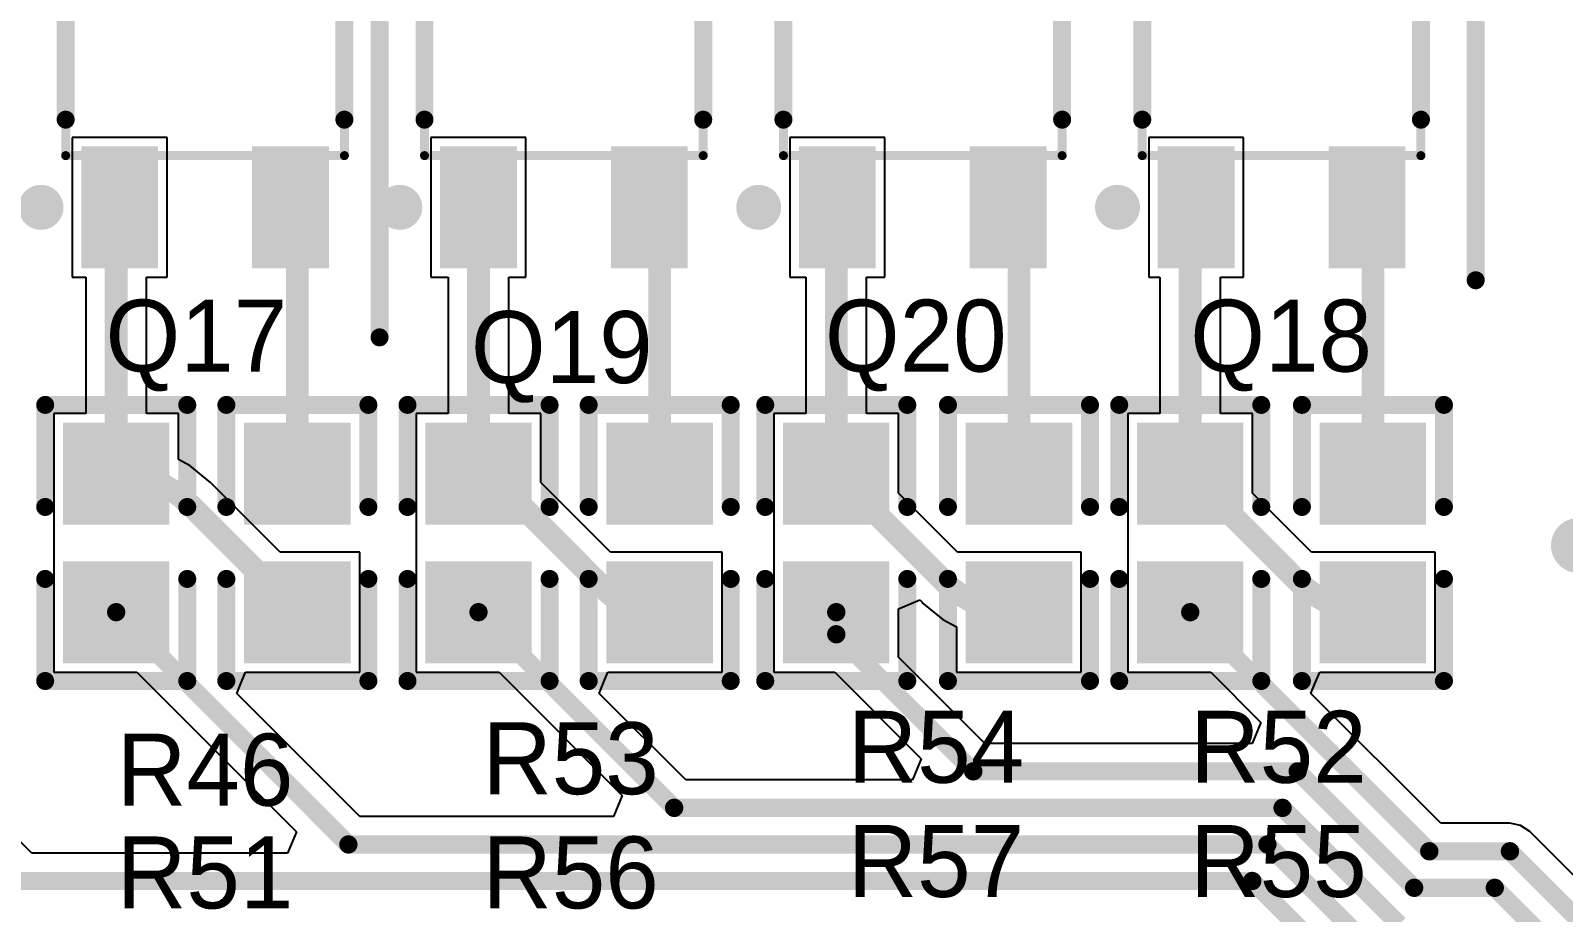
# Model space of a CAD drawing. Extents: x 32 to 132, y 19 to 123.
# Drawn here: x 55.17 to 72.22, y 102.32 to 112.12 of the extents above; entities that cross this region are included whole.
import ezdxf

# ---------------------------------------------------------------- set-up
doc = ezdxf.new("R2010")
doc.units = 0
doc.layers.get('0').update_dxf_attribs({"linetype": 'CONTINUOUS'})
for name, color, linetype in [('MECHANICAL13', 56, 'CONTINUOUS'), ('MECHANICAL15', 56, 'CONTINUOUS'), ('TOPLAYER', 1, 'CONTINUOUS'), ('TOPOVERLAY', 2, 'CONTINUOUS'), ('TOPPASTE', 8, 'CONTINUOUS'), ('TOPSOLDER', 216, 'CONTINUOUS')]:
    doc.layers.add(name, color=color, linetype=linetype)

# ---------------------------------------------------------------- blocks, each defined once
blk = doc.blocks.new('SOT_23_3L_80')
at = {"layer": 'MECHANICAL13', "const_width": 0.1}
for points in [[(-0.9, -1.55), (-0.9, 1.55)], [(0.9, 1.55), (-0.9, 1.55)], [(0.9, -1.55), (0.9, 1.55)], [(0.9, -1.55), (-0.9, -1.55)]]:
    blk.add_lwpolyline(points, dxfattribs=at)
at = {"layer": 'MECHANICAL13', "const_width": 0.05}
for points in [[(-0.925, 1.55, 1), (-0.875, 1.55, 1)], [(-0.925, 1.55, 1), (-0.875, 1.55, 1)], [(0.875, 1.55, 1), (0.925, 1.55, 1)], [(0.875, 1.55, 1), (0.925, 1.55, 1)], [(-0.925, -1.55, 1), (-0.875, -1.55, 1)], [(-0.925, -1.55, 1), (-0.875, -1.55, 1)], [(0.875, -1.55, 1), (0.925, -1.55, 1)], [(0.875, -1.55, 1), (0.925, -1.55, 1)]]:
    blk.add_lwpolyline(points, format="xyb", close=True, dxfattribs=at)
at = {"layer": 'TOPLAYER'}
for points in [[(0.9, 1.275), (0.9, 0.625), (2.05, 1.275), (2.05, 0.625)], [(-2.05, 0.325), (-2.05, -0.325), (-0.9, 0.325), (-0.9, -0.325)], [(0.9, -0.625), (0.9, -1.275), (2.05, -0.625), (2.05, -1.275)]]:
    blk.add_solid(points, dxfattribs=at)
at = {"layer": 'TOPOVERLAY', "const_width": 0.2}
for points in [[(0.5, 1.55), (-0.9, 1.55)], [(-0.9, 0.725), (-0.9, 1.55)], [(-0.9, -1.55), (-0.9, -0.725)], [(0.5, -1.55), (-0.9, -1.55)]]:
    blk.add_lwpolyline(points, dxfattribs=at)
at = {"layer": 'TOPOVERLAY'}
for points, const_width in [([(-0.95, 1.55, 1), (-0.85, 1.55, 1)], 0.1), ([(-0.95, 1.55, 1), (-0.85, 1.55, 1)], 0.1), ([(0.45, 1.55, 1), (0.55, 1.55, 1)], 0.1), ([(-0.95, 0.725, 1), (-0.85, 0.725, 1)], 0.1), ([(-0.95, -0.725, 1), (-0.85, -0.725, 1)], 0.1), ([(-0.95, -1.55, 1), (-0.85, -1.55, 1)], 0.1), ([(-0.95, -1.55, 1), (-0.85, -1.55, 1)], 0.1), ([(0.45, -1.55, 1), (0.55, -1.55, 1)], 0.1), ([(1.6, -1.825, 1), (1.35, -1.825, 1)], 0.25), ([(1.288, -1.825, 1), (1.412, -1.825, 1)], 0.125), ([(1.538, -1.825, 1), (1.663, -1.825, 1)], 0.125)]:
    blk.add_lwpolyline(points, format="xyb", close=True, dxfattribs=dict(at, const_width=const_width))
at = {"layer": 'TOPPASTE'}
for points in [[(0.9, 1.275), (0.9, 0.625), (2.05, 1.275), (2.05, 0.625)], [(-2.05, 0.325), (-2.05, -0.325), (-0.9, 0.325), (-0.9, -0.325)], [(0.9, -0.625), (0.9, -1.275), (2.05, -0.625), (2.05, -1.275)]]:
    blk.add_solid(points, dxfattribs=at)
at = {"layer": 'TOPSOLDER'}
for points in [[(0.798, 1.377), (0.798, 0.523), (2.152, 1.377), (2.152, 0.523)], [(-2.152, 0.427), (-2.152, -0.427), (-0.798, 0.427), (-0.798, -0.427)], [(0.798, -0.523), (0.798, -1.377), (2.152, -0.523), (2.152, -1.377)]]:
    blk.add_solid(points, dxfattribs=at)
blk = doc.blocks.new('SOT_23_3L_81')
at = {"layer": 'MECHANICAL13', "const_width": 0.1}
for points in [[(-0.9, -1.55), (-0.9, 1.55)], [(0.9, 1.55), (-0.9, 1.55)], [(0.9, -1.55), (0.9, 1.55)], [(0.9, -1.55), (-0.9, -1.55)]]:
    blk.add_lwpolyline(points, dxfattribs=at)
at = {"layer": 'MECHANICAL13', "const_width": 0.05}
for points in [[(-0.925, 1.55, 1), (-0.875, 1.55, 1)], [(-0.925, 1.55, 1), (-0.875, 1.55, 1)], [(0.875, 1.55, 1), (0.925, 1.55, 1)], [(0.875, 1.55, 1), (0.925, 1.55, 1)], [(-0.925, -1.55, 1), (-0.875, -1.55, 1)], [(-0.925, -1.55, 1), (-0.875, -1.55, 1)], [(0.875, -1.55, 1), (0.925, -1.55, 1)], [(0.875, -1.55, 1), (0.925, -1.55, 1)]]:
    blk.add_lwpolyline(points, format="xyb", close=True, dxfattribs=at)
at = {"layer": 'TOPLAYER'}
for points in [[(0.9, 1.275), (0.9, 0.625), (2.05, 1.275), (2.05, 0.625)], [(-2.05, 0.325), (-2.05, -0.325), (-0.9, 0.325), (-0.9, -0.325)], [(0.9, -0.625), (0.9, -1.275), (2.05, -0.625), (2.05, -1.275)]]:
    blk.add_solid(points, dxfattribs=at)
at = {"layer": 'TOPOVERLAY', "const_width": 0.2}
for points in [[(0.5, 1.55), (-0.9, 1.55)], [(-0.9, 0.725), (-0.9, 1.55)], [(-0.9, -1.55), (-0.9, -0.725)], [(0.5, -1.55), (-0.9, -1.55)]]:
    blk.add_lwpolyline(points, dxfattribs=at)
at = {"layer": 'TOPOVERLAY'}
for points, const_width in [([(-0.95, 1.55, 1), (-0.85, 1.55, 1)], 0.1), ([(-0.95, 1.55, 1), (-0.85, 1.55, 1)], 0.1), ([(0.45, 1.55, 1), (0.55, 1.55, 1)], 0.1), ([(-0.95, 0.725, 1), (-0.85, 0.725, 1)], 0.1), ([(-0.95, -0.725, 1), (-0.85, -0.725, 1)], 0.1), ([(-0.95, -1.55, 1), (-0.85, -1.55, 1)], 0.1), ([(-0.95, -1.55, 1), (-0.85, -1.55, 1)], 0.1), ([(0.45, -1.55, 1), (0.55, -1.55, 1)], 0.1), ([(1.6, -1.825, 1), (1.35, -1.825, 1)], 0.25), ([(1.288, -1.825, 1), (1.412, -1.825, 1)], 0.125), ([(1.538, -1.825, 1), (1.663, -1.825, 1)], 0.125)]:
    blk.add_lwpolyline(points, format="xyb", close=True, dxfattribs=dict(at, const_width=const_width))
at = {"layer": 'TOPPASTE'}
for points in [[(0.9, 1.275), (0.9, 0.625), (2.05, 1.275), (2.05, 0.625)], [(-2.05, 0.325), (-2.05, -0.325), (-0.9, 0.325), (-0.9, -0.325)], [(0.9, -0.625), (0.9, -1.275), (2.05, -0.625), (2.05, -1.275)]]:
    blk.add_solid(points, dxfattribs=at)
at = {"layer": 'TOPSOLDER'}
for points in [[(0.798, 1.377), (0.798, 0.523), (2.152, 1.377), (2.152, 0.523)], [(-2.152, 0.427), (-2.152, -0.427), (-0.798, 0.427), (-0.798, -0.427)], [(0.798, -0.523), (0.798, -1.377), (2.152, -0.523), (2.152, -1.377)]]:
    blk.add_solid(points, dxfattribs=at)
blk = doc.blocks.new('SOT_23_3L_82')
at = {"layer": 'MECHANICAL13', "const_width": 0.1}
for points in [[(-0.9, -1.55), (-0.9, 1.55)], [(0.9, 1.55), (-0.9, 1.55)], [(0.9, -1.55), (0.9, 1.55)], [(0.9, -1.55), (-0.9, -1.55)]]:
    blk.add_lwpolyline(points, dxfattribs=at)
at = {"layer": 'MECHANICAL13', "const_width": 0.05}
for points in [[(-0.925, 1.55, 1), (-0.875, 1.55, 1)], [(-0.925, 1.55, 1), (-0.875, 1.55, 1)], [(0.875, 1.55, 1), (0.925, 1.55, 1)], [(0.875, 1.55, 1), (0.925, 1.55, 1)], [(-0.925, -1.55, 1), (-0.875, -1.55, 1)], [(-0.925, -1.55, 1), (-0.875, -1.55, 1)], [(0.875, -1.55, 1), (0.925, -1.55, 1)], [(0.875, -1.55, 1), (0.925, -1.55, 1)]]:
    blk.add_lwpolyline(points, format="xyb", close=True, dxfattribs=at)
at = {"layer": 'TOPLAYER'}
for points in [[(0.9, 1.275), (0.9, 0.625), (2.05, 1.275), (2.05, 0.625)], [(-2.05, 0.325), (-2.05, -0.325), (-0.9, 0.325), (-0.9, -0.325)], [(0.9, -0.625), (0.9, -1.275), (2.05, -0.625), (2.05, -1.275)]]:
    blk.add_solid(points, dxfattribs=at)
at = {"layer": 'TOPOVERLAY', "const_width": 0.2}
for points in [[(0.5, 1.55), (-0.9, 1.55)], [(-0.9, 0.725), (-0.9, 1.55)], [(-0.9, -1.55), (-0.9, -0.725)], [(0.5, -1.55), (-0.9, -1.55)]]:
    blk.add_lwpolyline(points, dxfattribs=at)
at = {"layer": 'TOPOVERLAY'}
for points, const_width in [([(-0.95, 1.55, 1), (-0.85, 1.55, 1)], 0.1), ([(-0.95, 1.55, 1), (-0.85, 1.55, 1)], 0.1), ([(0.45, 1.55, 1), (0.55, 1.55, 1)], 0.1), ([(-0.95, 0.725, 1), (-0.85, 0.725, 1)], 0.1), ([(-0.95, -0.725, 1), (-0.85, -0.725, 1)], 0.1), ([(-0.95, -1.55, 1), (-0.85, -1.55, 1)], 0.1), ([(-0.95, -1.55, 1), (-0.85, -1.55, 1)], 0.1), ([(0.45, -1.55, 1), (0.55, -1.55, 1)], 0.1), ([(1.6, -1.825, 1), (1.35, -1.825, 1)], 0.25), ([(1.288, -1.825, 1), (1.412, -1.825, 1)], 0.125), ([(1.538, -1.825, 1), (1.663, -1.825, 1)], 0.125)]:
    blk.add_lwpolyline(points, format="xyb", close=True, dxfattribs=dict(at, const_width=const_width))
at = {"layer": 'TOPPASTE'}
for points in [[(0.9, 1.275), (0.9, 0.625), (2.05, 1.275), (2.05, 0.625)], [(-2.05, 0.325), (-2.05, -0.325), (-0.9, 0.325), (-0.9, -0.325)], [(0.9, -0.625), (0.9, -1.275), (2.05, -0.625), (2.05, -1.275)]]:
    blk.add_solid(points, dxfattribs=at)
at = {"layer": 'TOPSOLDER'}
for points in [[(0.798, 1.377), (0.798, 0.523), (2.152, 1.377), (2.152, 0.523)], [(-2.152, 0.427), (-2.152, -0.427), (-0.798, 0.427), (-0.798, -0.427)], [(0.798, -0.523), (0.798, -1.377), (2.152, -0.523), (2.152, -1.377)]]:
    blk.add_solid(points, dxfattribs=at)
blk = doc.blocks.new('SOT_23_3L_83')
at = {"layer": 'MECHANICAL13', "const_width": 0.1}
for points in [[(-0.9, -1.55), (-0.9, 1.55)], [(0.9, 1.55), (-0.9, 1.55)], [(0.9, -1.55), (0.9, 1.55)], [(0.9, -1.55), (-0.9, -1.55)]]:
    blk.add_lwpolyline(points, dxfattribs=at)
at = {"layer": 'MECHANICAL13', "const_width": 0.05}
for points in [[(-0.925, 1.55, 1), (-0.875, 1.55, 1)], [(-0.925, 1.55, 1), (-0.875, 1.55, 1)], [(0.875, 1.55, 1), (0.925, 1.55, 1)], [(0.875, 1.55, 1), (0.925, 1.55, 1)], [(-0.925, -1.55, 1), (-0.875, -1.55, 1)], [(-0.925, -1.55, 1), (-0.875, -1.55, 1)], [(0.875, -1.55, 1), (0.925, -1.55, 1)], [(0.875, -1.55, 1), (0.925, -1.55, 1)]]:
    blk.add_lwpolyline(points, format="xyb", close=True, dxfattribs=at)
at = {"layer": 'TOPLAYER'}
for points in [[(0.9, 1.275), (0.9, 0.625), (2.05, 1.275), (2.05, 0.625)], [(-2.05, 0.325), (-2.05, -0.325), (-0.9, 0.325), (-0.9, -0.325)], [(0.9, -0.625), (0.9, -1.275), (2.05, -0.625), (2.05, -1.275)]]:
    blk.add_solid(points, dxfattribs=at)
at = {"layer": 'TOPOVERLAY', "const_width": 0.2}
for points in [[(0.5, 1.55), (-0.9, 1.55)], [(-0.9, 0.725), (-0.9, 1.55)], [(-0.9, -1.55), (-0.9, -0.725)], [(0.5, -1.55), (-0.9, -1.55)]]:
    blk.add_lwpolyline(points, dxfattribs=at)
at = {"layer": 'TOPOVERLAY'}
for points, const_width in [([(-0.95, 1.55, 1), (-0.85, 1.55, 1)], 0.1), ([(-0.95, 1.55, 1), (-0.85, 1.55, 1)], 0.1), ([(0.45, 1.55, 1), (0.55, 1.55, 1)], 0.1), ([(-0.95, 0.725, 1), (-0.85, 0.725, 1)], 0.1), ([(-0.95, -0.725, 1), (-0.85, -0.725, 1)], 0.1), ([(-0.95, -1.55, 1), (-0.85, -1.55, 1)], 0.1), ([(-0.95, -1.55, 1), (-0.85, -1.55, 1)], 0.1), ([(0.45, -1.55, 1), (0.55, -1.55, 1)], 0.1), ([(1.6, -1.825, 1), (1.35, -1.825, 1)], 0.25), ([(1.288, -1.825, 1), (1.412, -1.825, 1)], 0.125), ([(1.538, -1.825, 1), (1.663, -1.825, 1)], 0.125)]:
    blk.add_lwpolyline(points, format="xyb", close=True, dxfattribs=dict(at, const_width=const_width))
at = {"layer": 'TOPPASTE'}
for points in [[(0.9, 1.275), (0.9, 0.625), (2.05, 1.275), (2.05, 0.625)], [(-2.05, 0.325), (-2.05, -0.325), (-0.9, 0.325), (-0.9, -0.325)], [(0.9, -0.625), (0.9, -1.275), (2.05, -0.625), (2.05, -1.275)]]:
    blk.add_solid(points, dxfattribs=at)
at = {"layer": 'TOPSOLDER'}
for points in [[(0.798, 1.377), (0.798, 0.523), (2.152, 1.377), (2.152, 0.523)], [(-2.152, 0.427), (-2.152, -0.427), (-0.798, 0.427), (-0.798, -0.427)], [(0.798, -0.523), (0.798, -1.377), (2.152, -0.523), (2.152, -1.377)]]:
    blk.add_solid(points, dxfattribs=at)
blk = doc.blocks.new('0603_R_115')
at = {"layer": 'TOPLAYER'}
for points in [[(-1.235, -0.49), (-0.305, -0.49), (-1.235, 0.49), (-0.305, 0.49)], [(0.305, -0.49), (1.235, -0.49), (0.305, 0.49), (1.235, 0.49)]]:
    blk.add_solid(points, dxfattribs=at)
at = {"layer": 'TOPOVERLAY', "const_width": 0.2}
for points in [[(-1.535, 0.79), (-1.535, -0.79)], [(-1.535, 0.79), (-0.4, 0.79)], [(0.4, 0.79), (1.535, 0.79)], [(1.535, 0.79), (1.535, -0.79)], [(-1.535, -0.79), (-0.4, -0.79)], [(0.4, -0.79), (1.535, -0.79)]]:
    blk.add_lwpolyline(points, dxfattribs=at)
at = {"layer": 'TOPOVERLAY', "const_width": 0.1}
for points in [[(-1.585, 0.79, 1), (-1.485, 0.79, 1)], [(-1.585, 0.79, 1), (-1.485, 0.79, 1)], [(-0.45, 0.79, 1), (-0.35, 0.79, 1)], [(0.35, 0.79, 1), (0.45, 0.79, 1)], [(1.485, 0.79, 1), (1.585, 0.79, 1)], [(1.485, 0.79, 1), (1.585, 0.79, 1)], [(-1.585, -0.79, 1), (-1.485, -0.79, 1)], [(-1.585, -0.79, 1), (-1.485, -0.79, 1)], [(-0.45, -0.79, 1), (-0.35, -0.79, 1)], [(0.35, -0.79, 1), (0.45, -0.79, 1)], [(1.485, -0.79, 1), (1.585, -0.79, 1)], [(1.485, -0.79, 1), (1.585, -0.79, 1)]]:
    blk.add_lwpolyline(points, format="xyb", close=True, dxfattribs=at)
at = {"layer": 'TOPPASTE'}
for points in [[(-1.235, -0.49), (-0.305, -0.49), (-1.235, 0.49), (-0.305, 0.49)], [(0.305, -0.49), (1.235, -0.49), (0.305, 0.49), (1.235, 0.49)]]:
    blk.add_solid(points, dxfattribs=at)
at = {"layer": 'TOPSOLDER'}
for points in [[(-1.337, -0.592), (-0.203, -0.592), (-1.337, 0.592), (-0.203, 0.592)], [(0.203, -0.592), (1.337, -0.592), (0.203, 0.592), (1.337, 0.592)]]:
    blk.add_solid(points, dxfattribs=at)
blk = doc.blocks.new('0603_R_120')
at = {"layer": 'TOPLAYER'}
for points in [[(-1.235, -0.49), (-0.305, -0.49), (-1.235, 0.49), (-0.305, 0.49)], [(0.305, -0.49), (1.235, -0.49), (0.305, 0.49), (1.235, 0.49)]]:
    blk.add_solid(points, dxfattribs=at)
at = {"layer": 'TOPOVERLAY', "const_width": 0.2}
for points in [[(-1.535, -0.79), (-1.535, 0.79)], [(-0.4, 0.79), (-1.535, 0.79)], [(1.535, 0.79), (0.4, 0.79)], [(1.535, -0.79), (1.535, 0.79)], [(-0.4, -0.79), (-1.535, -0.79)], [(1.535, -0.79), (0.4, -0.79)]]:
    blk.add_lwpolyline(points, dxfattribs=at)
at = {"layer": 'TOPOVERLAY', "const_width": 0.1}
for points in [[(-1.585, 0.79, 1), (-1.485, 0.79, 1)], [(-1.585, 0.79, 1), (-1.485, 0.79, 1)], [(-0.45, 0.79, 1), (-0.35, 0.79, 1)], [(0.35, 0.79, 1), (0.45, 0.79, 1)], [(1.485, 0.79, 1), (1.585, 0.79, 1)], [(1.485, 0.79, 1), (1.585, 0.79, 1)], [(-1.585, -0.79, 1), (-1.485, -0.79, 1)], [(-1.585, -0.79, 1), (-1.485, -0.79, 1)], [(-0.45, -0.79, 1), (-0.35, -0.79, 1)], [(0.35, -0.79, 1), (0.45, -0.79, 1)], [(1.485, -0.79, 1), (1.585, -0.79, 1)], [(1.485, -0.79, 1), (1.585, -0.79, 1)]]:
    blk.add_lwpolyline(points, format="xyb", close=True, dxfattribs=at)
at = {"layer": 'TOPPASTE'}
for points in [[(-1.235, -0.49), (-0.305, -0.49), (-1.235, 0.49), (-0.305, 0.49)], [(0.305, -0.49), (1.235, -0.49), (0.305, 0.49), (1.235, 0.49)]]:
    blk.add_solid(points, dxfattribs=at)
at = {"layer": 'TOPSOLDER'}
for points in [[(-1.337, -0.592), (-0.203, -0.592), (-1.337, 0.592), (-0.203, 0.592)], [(0.203, -0.592), (1.337, -0.592), (0.203, 0.592), (1.337, 0.592)]]:
    blk.add_solid(points, dxfattribs=at)
blk = doc.blocks.new('0603_R_121')
at = {"layer": 'TOPLAYER'}
for points in [[(-1.235, -0.49), (-0.305, -0.49), (-1.235, 0.49), (-0.305, 0.49)], [(0.305, -0.49), (1.235, -0.49), (0.305, 0.49), (1.235, 0.49)]]:
    blk.add_solid(points, dxfattribs=at)
at = {"layer": 'TOPOVERLAY', "const_width": 0.2}
for points in [[(-1.535, 0.79), (-1.535, -0.79)], [(-1.535, 0.79), (-0.4, 0.79)], [(0.4, 0.79), (1.535, 0.79)], [(1.535, 0.79), (1.535, -0.79)], [(-1.535, -0.79), (-0.4, -0.79)], [(0.4, -0.79), (1.535, -0.79)]]:
    blk.add_lwpolyline(points, dxfattribs=at)
at = {"layer": 'TOPOVERLAY', "const_width": 0.1}
for points in [[(-1.585, 0.79, 1), (-1.485, 0.79, 1)], [(-1.585, 0.79, 1), (-1.485, 0.79, 1)], [(-0.45, 0.79, 1), (-0.35, 0.79, 1)], [(0.35, 0.79, 1), (0.45, 0.79, 1)], [(1.485, 0.79, 1), (1.585, 0.79, 1)], [(1.485, 0.79, 1), (1.585, 0.79, 1)], [(-1.585, -0.79, 1), (-1.485, -0.79, 1)], [(-1.585, -0.79, 1), (-1.485, -0.79, 1)], [(-0.45, -0.79, 1), (-0.35, -0.79, 1)], [(0.35, -0.79, 1), (0.45, -0.79, 1)], [(1.485, -0.79, 1), (1.585, -0.79, 1)], [(1.485, -0.79, 1), (1.585, -0.79, 1)]]:
    blk.add_lwpolyline(points, format="xyb", close=True, dxfattribs=at)
at = {"layer": 'TOPPASTE'}
for points in [[(-1.235, -0.49), (-0.305, -0.49), (-1.235, 0.49), (-0.305, 0.49)], [(0.305, -0.49), (1.235, -0.49), (0.305, 0.49), (1.235, 0.49)]]:
    blk.add_solid(points, dxfattribs=at)
at = {"layer": 'TOPSOLDER'}
for points in [[(-1.337, -0.592), (-0.203, -0.592), (-1.337, 0.592), (-0.203, 0.592)], [(0.203, -0.592), (1.337, -0.592), (0.203, 0.592), (1.337, 0.592)]]:
    blk.add_solid(points, dxfattribs=at)
blk = doc.blocks.new('0603_R_122')
at = {"layer": 'TOPLAYER'}
for points in [[(-1.235, -0.49), (-0.305, -0.49), (-1.235, 0.49), (-0.305, 0.49)], [(0.305, -0.49), (1.235, -0.49), (0.305, 0.49), (1.235, 0.49)]]:
    blk.add_solid(points, dxfattribs=at)
at = {"layer": 'TOPOVERLAY', "const_width": 0.2}
for points in [[(-1.535, 0.79), (-1.535, -0.79)], [(-1.535, 0.79), (-0.4, 0.79)], [(0.4, 0.79), (1.535, 0.79)], [(1.535, 0.79), (1.535, -0.79)], [(-1.535, -0.79), (-0.4, -0.79)], [(0.4, -0.79), (1.535, -0.79)]]:
    blk.add_lwpolyline(points, dxfattribs=at)
at = {"layer": 'TOPOVERLAY', "const_width": 0.1}
for points in [[(-1.585, 0.79, 1), (-1.485, 0.79, 1)], [(-1.585, 0.79, 1), (-1.485, 0.79, 1)], [(-0.45, 0.79, 1), (-0.35, 0.79, 1)], [(0.35, 0.79, 1), (0.45, 0.79, 1)], [(1.485, 0.79, 1), (1.585, 0.79, 1)], [(1.485, 0.79, 1), (1.585, 0.79, 1)], [(-1.585, -0.79, 1), (-1.485, -0.79, 1)], [(-1.585, -0.79, 1), (-1.485, -0.79, 1)], [(-0.45, -0.79, 1), (-0.35, -0.79, 1)], [(0.35, -0.79, 1), (0.45, -0.79, 1)], [(1.485, -0.79, 1), (1.585, -0.79, 1)], [(1.485, -0.79, 1), (1.585, -0.79, 1)]]:
    blk.add_lwpolyline(points, format="xyb", close=True, dxfattribs=at)
at = {"layer": 'TOPPASTE'}
for points in [[(-1.235, -0.49), (-0.305, -0.49), (-1.235, 0.49), (-0.305, 0.49)], [(0.305, -0.49), (1.235, -0.49), (0.305, 0.49), (1.235, 0.49)]]:
    blk.add_solid(points, dxfattribs=at)
at = {"layer": 'TOPSOLDER'}
for points in [[(-1.337, -0.592), (-0.203, -0.592), (-1.337, 0.592), (-0.203, 0.592)], [(0.203, -0.592), (1.337, -0.592), (0.203, 0.592), (1.337, 0.592)]]:
    blk.add_solid(points, dxfattribs=at)
blk = doc.blocks.new('0603_R_123')
at = {"layer": 'TOPLAYER'}
for points in [[(-1.235, -0.49), (-0.305, -0.49), (-1.235, 0.49), (-0.305, 0.49)], [(0.305, -0.49), (1.235, -0.49), (0.305, 0.49), (1.235, 0.49)]]:
    blk.add_solid(points, dxfattribs=at)
at = {"layer": 'TOPOVERLAY', "const_width": 0.2}
for points in [[(-1.535, 0.79), (-1.535, -0.79)], [(-1.535, 0.79), (-0.4, 0.79)], [(0.4, 0.79), (1.535, 0.79)], [(1.535, 0.79), (1.535, -0.79)], [(-1.535, -0.79), (-0.4, -0.79)], [(0.4, -0.79), (1.535, -0.79)]]:
    blk.add_lwpolyline(points, dxfattribs=at)
at = {"layer": 'TOPOVERLAY', "const_width": 0.1}
for points in [[(-1.585, 0.79, 1), (-1.485, 0.79, 1)], [(-1.585, 0.79, 1), (-1.485, 0.79, 1)], [(-0.45, 0.79, 1), (-0.35, 0.79, 1)], [(0.35, 0.79, 1), (0.45, 0.79, 1)], [(1.485, 0.79, 1), (1.585, 0.79, 1)], [(1.485, 0.79, 1), (1.585, 0.79, 1)], [(-1.585, -0.79, 1), (-1.485, -0.79, 1)], [(-1.585, -0.79, 1), (-1.485, -0.79, 1)], [(-0.45, -0.79, 1), (-0.35, -0.79, 1)], [(0.35, -0.79, 1), (0.45, -0.79, 1)], [(1.485, -0.79, 1), (1.585, -0.79, 1)], [(1.485, -0.79, 1), (1.585, -0.79, 1)]]:
    blk.add_lwpolyline(points, format="xyb", close=True, dxfattribs=at)
at = {"layer": 'TOPPASTE'}
for points in [[(-1.235, -0.49), (-0.305, -0.49), (-1.235, 0.49), (-0.305, 0.49)], [(0.305, -0.49), (1.235, -0.49), (0.305, 0.49), (1.235, 0.49)]]:
    blk.add_solid(points, dxfattribs=at)
at = {"layer": 'TOPSOLDER'}
for points in [[(-1.337, -0.592), (-0.203, -0.592), (-1.337, 0.592), (-0.203, 0.592)], [(0.203, -0.592), (1.337, -0.592), (0.203, 0.592), (1.337, 0.592)]]:
    blk.add_solid(points, dxfattribs=at)
blk = doc.blocks.new('0603_R_124')
at = {"layer": 'TOPLAYER'}
for points in [[(-1.235, -0.49), (-0.305, -0.49), (-1.235, 0.49), (-0.305, 0.49)], [(0.305, -0.49), (1.235, -0.49), (0.305, 0.49), (1.235, 0.49)]]:
    blk.add_solid(points, dxfattribs=at)
at = {"layer": 'TOPOVERLAY', "const_width": 0.2}
for points in [[(-1.535, -0.79), (-1.535, 0.79)], [(-0.4, 0.79), (-1.535, 0.79)], [(1.535, 0.79), (0.4, 0.79)], [(1.535, -0.79), (1.535, 0.79)], [(-0.4, -0.79), (-1.535, -0.79)], [(1.535, -0.79), (0.4, -0.79)]]:
    blk.add_lwpolyline(points, dxfattribs=at)
at = {"layer": 'TOPOVERLAY', "const_width": 0.1}
for points in [[(-1.585, 0.79, 1), (-1.485, 0.79, 1)], [(-1.585, 0.79, 1), (-1.485, 0.79, 1)], [(-0.45, 0.79, 1), (-0.35, 0.79, 1)], [(0.35, 0.79, 1), (0.45, 0.79, 1)], [(1.485, 0.79, 1), (1.585, 0.79, 1)], [(1.485, 0.79, 1), (1.585, 0.79, 1)], [(-1.585, -0.79, 1), (-1.485, -0.79, 1)], [(-1.585, -0.79, 1), (-1.485, -0.79, 1)], [(-0.45, -0.79, 1), (-0.35, -0.79, 1)], [(0.35, -0.79, 1), (0.45, -0.79, 1)], [(1.485, -0.79, 1), (1.585, -0.79, 1)], [(1.485, -0.79, 1), (1.585, -0.79, 1)]]:
    blk.add_lwpolyline(points, format="xyb", close=True, dxfattribs=at)
at = {"layer": 'TOPPASTE'}
for points in [[(-1.235, -0.49), (-0.305, -0.49), (-1.235, 0.49), (-0.305, 0.49)], [(0.305, -0.49), (1.235, -0.49), (0.305, 0.49), (1.235, 0.49)]]:
    blk.add_solid(points, dxfattribs=at)
at = {"layer": 'TOPSOLDER'}
for points in [[(-1.337, -0.592), (-0.203, -0.592), (-1.337, 0.592), (-0.203, 0.592)], [(0.203, -0.592), (1.337, -0.592), (0.203, 0.592), (1.337, 0.592)]]:
    blk.add_solid(points, dxfattribs=at)
blk = doc.blocks.new('0603_R_125')
at = {"layer": 'TOPLAYER'}
for points in [[(-1.235, -0.49), (-0.305, -0.49), (-1.235, 0.49), (-0.305, 0.49)], [(0.305, -0.49), (1.235, -0.49), (0.305, 0.49), (1.235, 0.49)]]:
    blk.add_solid(points, dxfattribs=at)
at = {"layer": 'TOPOVERLAY', "const_width": 0.2}
for points in [[(-1.535, -0.79), (-1.535, 0.79)], [(-0.4, 0.79), (-1.535, 0.79)], [(1.535, 0.79), (0.4, 0.79)], [(1.535, -0.79), (1.535, 0.79)], [(-0.4, -0.79), (-1.535, -0.79)], [(1.535, -0.79), (0.4, -0.79)]]:
    blk.add_lwpolyline(points, dxfattribs=at)
at = {"layer": 'TOPOVERLAY', "const_width": 0.1}
for points in [[(-1.585, 0.79, 1), (-1.485, 0.79, 1)], [(-1.585, 0.79, 1), (-1.485, 0.79, 1)], [(-0.45, 0.79, 1), (-0.35, 0.79, 1)], [(0.35, 0.79, 1), (0.45, 0.79, 1)], [(1.485, 0.79, 1), (1.585, 0.79, 1)], [(1.485, 0.79, 1), (1.585, 0.79, 1)], [(-1.585, -0.79, 1), (-1.485, -0.79, 1)], [(-1.585, -0.79, 1), (-1.485, -0.79, 1)], [(-0.45, -0.79, 1), (-0.35, -0.79, 1)], [(0.35, -0.79, 1), (0.45, -0.79, 1)], [(1.485, -0.79, 1), (1.585, -0.79, 1)], [(1.485, -0.79, 1), (1.585, -0.79, 1)]]:
    blk.add_lwpolyline(points, format="xyb", close=True, dxfattribs=at)
at = {"layer": 'TOPPASTE'}
for points in [[(-1.235, -0.49), (-0.305, -0.49), (-1.235, 0.49), (-0.305, 0.49)], [(0.305, -0.49), (1.235, -0.49), (0.305, 0.49), (1.235, 0.49)]]:
    blk.add_solid(points, dxfattribs=at)
at = {"layer": 'TOPSOLDER'}
for points in [[(-1.337, -0.592), (-0.203, -0.592), (-1.337, 0.592), (-0.203, 0.592)], [(0.203, -0.592), (1.337, -0.592), (0.203, 0.592), (1.337, 0.592)]]:
    blk.add_solid(points, dxfattribs=at)
blk = doc.blocks.new('0603_R_126')
at = {"layer": 'TOPLAYER'}
for points in [[(-1.235, -0.49), (-0.305, -0.49), (-1.235, 0.49), (-0.305, 0.49)], [(0.305, -0.49), (1.235, -0.49), (0.305, 0.49), (1.235, 0.49)]]:
    blk.add_solid(points, dxfattribs=at)
at = {"layer": 'TOPOVERLAY', "const_width": 0.2}
for points in [[(-1.535, -0.79), (-1.535, 0.79)], [(-0.4, 0.79), (-1.535, 0.79)], [(1.535, 0.79), (0.4, 0.79)], [(1.535, -0.79), (1.535, 0.79)], [(-0.4, -0.79), (-1.535, -0.79)], [(1.535, -0.79), (0.4, -0.79)]]:
    blk.add_lwpolyline(points, dxfattribs=at)
at = {"layer": 'TOPOVERLAY', "const_width": 0.1}
for points in [[(-1.585, 0.79, 1), (-1.485, 0.79, 1)], [(-1.585, 0.79, 1), (-1.485, 0.79, 1)], [(-0.45, 0.79, 1), (-0.35, 0.79, 1)], [(0.35, 0.79, 1), (0.45, 0.79, 1)], [(1.485, 0.79, 1), (1.585, 0.79, 1)], [(1.485, 0.79, 1), (1.585, 0.79, 1)], [(-1.585, -0.79, 1), (-1.485, -0.79, 1)], [(-1.585, -0.79, 1), (-1.485, -0.79, 1)], [(-0.45, -0.79, 1), (-0.35, -0.79, 1)], [(0.35, -0.79, 1), (0.45, -0.79, 1)], [(1.485, -0.79, 1), (1.585, -0.79, 1)], [(1.485, -0.79, 1), (1.585, -0.79, 1)]]:
    blk.add_lwpolyline(points, format="xyb", close=True, dxfattribs=at)
at = {"layer": 'TOPPASTE'}
for points in [[(-1.235, -0.49), (-0.305, -0.49), (-1.235, 0.49), (-0.305, 0.49)], [(0.305, -0.49), (1.235, -0.49), (0.305, 0.49), (1.235, 0.49)]]:
    blk.add_solid(points, dxfattribs=at)
at = {"layer": 'TOPSOLDER'}
for points in [[(-1.337, -0.592), (-0.203, -0.592), (-1.337, 0.592), (-0.203, 0.592)], [(0.203, -0.592), (1.337, -0.592), (0.203, 0.592), (1.337, 0.592)]]:
    blk.add_solid(points, dxfattribs=at)
blk = doc.blocks.new('SMD____147')
at = {"layer": 'MECHANICAL15', "const_width": 0.00254}
blk.add_lwpolyline([(3.843, -1.076), (3.894, -1.127)], dxfattribs=at)
at = {"layer": 'MECHANICAL15', "const_width": 0.00127}
for points in [[(3.843, -1.076, 1), (3.844, -1.076, 1)], [(3.893, -1.127, 1), (3.895, -1.127, 1)]]:
    blk.add_lwpolyline(points, format="xyb", close=True, dxfattribs=at)
at = {"layer": 'TOPLAYER'}
for points in [[(0.75, -0.4), (0.75, 0.4), (-0.75, -0.4), (-0.75, 0.4)], [(7.549, -0.401), (7.549, 0.399), (6.051, -0.401), (6.051, 0.399)], [(0.749, -2.941), (0.749, -2.141), (-0.749, -2.941), (-0.749, -2.141)], [(7.549, -2.941), (7.549, -2.141), (6.051, -2.941), (6.051, -2.141)]]:
    blk.add_solid(points, dxfattribs=at)
at = {"layer": 'TOPOVERLAY'}
for points, const_width in [([(0.786, 1.015, 1), (0.427, 1.015, 1)], 0.254), ([(0.363, 1.015, 1), (0.49, 1.015, 1)], 0.127), ([(0.722, 1.015, 1), (0.849, 1.015, 1)], 0.127), ([(1.136, 0.729, 1), (1.263, 0.729, 1)], 0.127), ([(1.136, 0.729, 1), (1.263, 0.729, 1)], 0.127), ([(5.537, 0.729, 1), (5.664, 0.729, 1)], 0.127), ([(5.537, 0.729, 1), (5.664, 0.729, 1)], 0.127), ([(2.511, -0.254, 1), (1.749, -0.254, 1)], 0.254), ([(1.685, -0.254, 1), (1.812, -0.254, 1)], 0.127), ([(2.447, -0.254, 1), (2.574, -0.254, 1)], 0.127), ([(1.136, -3.271, 1), (1.263, -3.271, 1)], 0.127), ([(1.136, -3.271, 1), (1.263, -3.271, 1)], 0.127), ([(5.537, -3.271, 1), (5.664, -3.271, 1)], 0.127), ([(5.537, -3.271, 1), (5.664, -3.271, 1)], 0.127)]:
    blk.add_lwpolyline(points, format="xyb", close=True, dxfattribs=dict(at, const_width=const_width))
at = {"layer": 'TOPOVERLAY', "const_width": 0.254}
for points in [[(1.2, 0.729), (1.2, -3.271)], [(1.2, 0.729), (5.6, 0.729)], [(5.6, 0.729), (5.6, -3.271)], [(1.2, -3.271), (5.6, -3.271)]]:
    blk.add_lwpolyline(points, dxfattribs=at)
at = {"layer": 'TOPPASTE'}
for points in [[(0.75, -0.4), (0.75, 0.4), (-0.75, -0.4), (-0.75, 0.4)], [(7.549, -0.401), (7.549, 0.399), (6.051, -0.401), (6.051, 0.399)], [(0.749, -2.941), (0.749, -2.141), (-0.749, -2.941), (-0.749, -2.141)], [(7.549, -2.941), (7.549, -2.141), (6.051, -2.941), (6.051, -2.141)]]:
    blk.add_solid(points, dxfattribs=at)
at = {"layer": 'TOPSOLDER'}
for points in [[(0.852, -0.502), (0.852, 0.502), (-0.852, -0.502), (-0.852, 0.502)], [(7.651, -0.503), (7.651, 0.5), (5.949, -0.503), (5.949, 0.5)], [(0.851, -3.043), (0.851, -2.04), (-0.851, -3.043), (-0.851, -2.04)], [(7.651, -3.043), (7.651, -2.04), (5.949, -3.043), (5.949, -2.04)]]:
    blk.add_solid(points, dxfattribs=at)

msp = doc.modelspace()

# ---------------------------------------------------------------- linework, layer by layer
at = {"layer": 'TOPLAYER'}
for p, q in [((56.692, 110.936), (55.636, 110.936)), ((55.636, 110.936), (55.636, 109.38)), ((56.692, 109.38), (56.692, 110.936)), ((60.683, 110.936), (59.627, 110.936)), ((59.627, 110.936), (59.627, 109.38)), ((60.683, 109.38), (60.683, 110.936)), ((64.675, 110.936), (63.618, 110.936)), ((63.618, 110.936), (63.618, 109.38)), ((64.675, 109.38), (64.675, 110.936)), ((68.666, 110.936), (67.61, 110.936)), ((67.61, 110.936), (67.61, 109.38)), ((68.666, 109.38), (68.666, 110.936)), ((55.636, 109.38), (55.789, 109.38)), ((55.789, 109.38), (55.789, 107.864)), ((56.462, 107.864), (56.462, 109.38)), ((56.462, 109.38), (56.692, 109.38)), ((59.627, 109.38), (59.819, 109.38)), ((59.819, 109.38), (59.819, 107.864)), ((60.492, 107.864), (60.492, 109.38)), ((60.492, 109.38), (60.683, 109.38)), ((63.618, 109.38), (63.798, 109.38)), ((63.798, 109.38), (63.798, 107.864)), ((64.472, 107.864), (64.472, 109.38)), ((64.472, 109.38), (64.675, 109.38)), ((67.61, 109.38), (67.735, 109.38)), ((67.735, 109.38), (67.735, 107.864)), ((68.409, 107.864), (68.409, 109.38)), ((68.409, 109.38), (68.666, 109.38)), ((55.789, 107.864), (55.432, 107.864)), ((55.432, 107.864), (55.432, 106.528)), ((56.819, 107.864), (56.462, 107.864)), ((56.819, 107.353), (56.819, 107.864)), ((59.819, 107.864), (59.462, 107.864)), ((59.462, 107.864), (59.462, 106.528)), ((60.849, 107.864), (60.492, 107.864)), ((60.849, 107.098), (60.849, 107.864)), ((63.798, 107.864), (63.442, 107.864)), ((63.442, 107.864), (63.442, 106.528)), ((64.828, 107.864), (64.472, 107.864)), ((64.828, 106.979), (64.828, 107.864)), ((67.735, 107.864), (67.379, 107.864)), ((67.379, 107.864), (67.379, 106.528)), ((68.765, 107.864), (68.409, 107.864)), ((68.765, 106.979), (68.765, 107.864)), ((56.95, 107.283), (56.819, 107.353)), ((57.175, 107.099), (56.95, 107.283)), ((57.175, 107.098), (57.175, 107.099)), ((57.949, 106.324), (57.175, 107.098)), ((57.175, 107.098), (57.175, 107.098)), ((61.623, 106.324), (60.849, 107.098)), ((65.483, 106.324), (64.828, 106.979)), ((69.42, 106.324), (68.765, 106.979)), ((55.432, 106.528), (55.432, 106.528)), ((55.432, 106.528), (55.432, 106.324)), ((59.462, 106.528), (59.462, 106.528)), ((59.462, 106.528), (59.462, 106.324)), ((63.442, 106.528), (63.442, 106.528)), ((63.442, 106.528), (63.442, 106.324)), ((67.379, 106.528), (67.379, 106.528)), ((67.379, 106.528), (67.379, 106.324)), ((55.432, 106.324), (55.432, 106.324)), ((55.432, 106.324), (55.432, 104.988)), ((58.834, 106.324), (57.949, 106.324)), ((58.834, 104.988), (58.834, 106.324)), ((59.462, 106.324), (59.462, 106.324)), ((59.462, 106.324), (59.462, 104.988)), ((62.864, 106.324), (61.623, 106.324)), ((62.864, 104.988), (62.864, 106.324)), ((63.442, 106.324), (63.442, 106.324)), ((63.442, 106.324), (63.442, 104.988)), ((66.86, 106.324), (65.483, 106.324)), ((66.86, 104.988), (66.86, 106.324)), ((67.379, 106.324), (67.379, 106.324)), ((67.379, 106.324), (67.379, 104.988)), ((70.797, 106.324), (69.42, 106.324)), ((70.797, 104.988), (70.797, 106.324)), ((64.828, 105.695), (65.063, 105.792)), ((65.063, 105.792), (65.089, 105.766)), ((65.089, 105.766), (65.088, 105.765)), ((65.088, 105.765), (65.32, 105.576)), ((64.828, 105.156), (64.828, 105.695)), ((65.32, 105.576), (65.474, 105.493)), ((65.474, 105.493), (65.474, 104.988)), ((65.788, 104.197), (64.828, 105.156)), ((55.432, 104.988), (56.354, 104.988)), ((56.354, 104.988), (58.13, 103.212)), ((57.468, 104.753), (57.521, 104.882)), ((57.521, 104.882), (57.565, 104.988)), ((57.521, 104.882), (57.521, 104.882)), ((57.565, 104.988), (58.834, 104.988)), ((59.462, 104.988), (60.384, 104.988)), ((60.384, 104.988), (61.754, 103.619)), ((61.498, 104.753), (61.551, 104.882)), ((61.551, 104.882), (61.595, 104.988)), ((61.551, 104.882), (61.551, 104.882)), ((61.595, 104.988), (62.864, 104.988)), ((63.442, 104.988), (64.118, 104.988)), ((64.118, 104.988), (65.08, 104.025)), ((65.474, 104.988), (66.86, 104.988)), ((67.379, 104.988), (68.301, 104.988)), ((68.301, 104.988), (68.857, 104.431)), ((69.414, 104.753), (69.456, 104.853)), ((69.456, 104.853), (69.512, 104.988)), ((69.456, 104.853), (69.456, 104.853)), ((69.512, 104.988), (70.797, 104.988)), ((55.188, 102.978), (53.412, 104.753)), ((58.837, 103.384), (57.468, 104.753)), ((62.461, 103.79), (61.498, 104.753)), ((70.86, 103.308), (69.414, 104.753)), ((68.857, 104.431), (68.76, 104.197)), ((68.76, 104.197), (65.788, 104.197)), ((65.08, 104.025), (64.983, 103.79)), ((64.983, 103.79), (62.461, 103.79)), ((61.754, 103.619), (61.656, 103.384)), ((61.656, 103.384), (58.837, 103.384)), ((58.13, 103.212), (58.033, 102.978)), ((71.628, 103.308), (70.86, 103.308)), ((71.747, 103.284), (71.628, 103.308)), ((71.848, 103.217), (71.747, 103.284)), ((74.195, 100.869), (71.848, 103.217)), ((58.033, 102.978), (55.188, 102.978))]:
    msp.add_line(p, q, dxfattribs=at)
at = {"layer": 'TOPLAYER', "const_width": 0.254}
for points in [[(56.126, 110.066, -0.198912), (56.164, 110.158)], [(58.064, 110.158, -0.198912), (58.141, 109.972)], [(62.055, 110.158, -0.198912), (62.171, 109.879)], [(64.135, 110.13, -0.198912), (64.147, 110.158)], [(66.047, 110.158, -0.198912), (66.167, 109.867)], [(68.072, 109.999, -0.198912), (68.138, 110.158)], [(70.038, 110.158, -0.198912), (70.104, 109.999)], [(56.126, 107.196, -0.198912), (56.937, 106.86)], [(66.167, 105.656, -0.198912), (65.327, 106.004)], [(70.104, 105.656, -0.198912), (69.264, 106.004)], [(62.171, 105.656, -0.198912), (61.563, 105.908)]]:
    msp.add_lwpolyline(points, format="xyb", dxfattribs=at)
at = {"layer": 'TOPLAYER'}
for points, const_width in [([(56.126, 107.196), (56.126, 110.066)], 0.254), ([(60.155, 110.158), (60.156, 110.157)], 0.254), ([(60.156, 107.315), (60.156, 110.157)], 0.254), ([(64.135, 107.196), (64.135, 110.13)], 0.254), ([(58.141, 107.196), (58.141, 109.972)], 0.254), ([(62.171, 107.196), (62.171, 109.879)], 0.254), ([(66.167, 107.196), (66.167, 109.867)], 0.254), ([(68.072, 107.196), (68.072, 109.999)], 0.254), ([(70.104, 107.196), (70.104, 109.999)], 0.254), ([(60.156, 107.315), (61.563, 105.908)], 0.254), ([(64.135, 107.196), (65.327, 106.004)], 0.254), ([(68.072, 107.196), (69.264, 106.004)], 0.254), ([(56.937, 106.86), (58.141, 105.656)], 0.254), ([(56.126, 105.656), (58.708, 103.073)], 0.203), ([(60.156, 105.656), (62.332, 103.48)], 0.203), ([(64.135, 105.41), (64.135, 105.656)], 0.203), ([(68.072, 105.656), (70.731, 102.997)], 0.203), ([(64.135, 105.41), (65.659, 103.886)], 0.203), ([(65.659, 103.886), (69.267, 103.886)], 0.203), ([(69.267, 103.886), (70.563, 102.591)], 0.203), ([(62.332, 103.48), (69.099, 103.48)], 0.203), ([(69.099, 103.48), (70.394, 102.184)], 0.203), ([(58.708, 103.073), (68.931, 103.073)], 0.203), ([(68.931, 103.073), (70.226, 101.778)], 0.203), ([(70.731, 102.997), (71.628, 102.997)], 0.203), ([(71.628, 102.997), (74.066, 100.559)], 0.203), ([(55.059, 102.667), (68.762, 102.667)], 0.203), ([(68.762, 102.667), (70.058, 101.371)], 0.203), ([(70.563, 102.591), (71.46, 102.591)], 0.203), ([(71.46, 102.591), (74.041, 100.009)], 0.203)]:
    msp.add_lwpolyline(points, dxfattribs=dict(at, const_width=const_width))
for points, const_width in [([(56.062, 110.066, 1), (56.189, 110.066, 1)], 0.127), ([(56.062, 110.066, 1), (56.189, 110.066, 1)], 0.127), ([(56.1, 110.158, 1), (56.227, 110.158, 1)], 0.127), ([(58, 110.158, 1), (58.127, 110.158, 1)], 0.127), ([(60.092, 110.158, 1), (60.219, 110.158, 1)], 0.127), ([(60.092, 110.157, 1), (60.219, 110.157, 1)], 0.127), ([(60.092, 110.157, 1), (60.219, 110.157, 1)], 0.127), ([(61.992, 110.158, 1), (62.119, 110.158, 1)], 0.127), ([(64.072, 110.13, 1), (64.198, 110.13, 1)], 0.127), ([(64.072, 110.13, 1), (64.198, 110.13, 1)], 0.127), ([(64.083, 110.158, 1), (64.21, 110.158, 1)], 0.127), ([(65.983, 110.158, 1), (66.11, 110.158, 1)], 0.127), ([(68.074, 110.158, 1), (68.201, 110.158, 1)], 0.127), ([(69.974, 110.158, 1), (70.101, 110.158, 1)], 0.127), ([(58.077, 109.972, 1), (58.204, 109.972, 1)], 0.127), ([(58.077, 109.972, 1), (58.204, 109.972, 1)], 0.127), ([(62.107, 109.879, 1), (62.234, 109.879, 1)], 0.127), ([(62.107, 109.879, 1), (62.234, 109.879, 1)], 0.127), ([(66.103, 109.867, 1), (66.23, 109.867, 1)], 0.127), ([(66.103, 109.867, 1), (66.23, 109.867, 1)], 0.127), ([(68.008, 109.999, 1), (68.135, 109.999, 1)], 0.127), ([(68.008, 109.999, 1), (68.135, 109.999, 1)], 0.127), ([(70.04, 109.999, 1), (70.167, 109.999, 1)], 0.127), ([(70.04, 109.999, 1), (70.167, 109.999, 1)], 0.127), ([(60.092, 107.315, 1), (60.219, 107.315, 1)], 0.127), ([(60.092, 107.315, 1), (60.219, 107.315, 1)], 0.127), ([(56.062, 107.196, 1), (56.189, 107.196, 1)], 0.127), ([(56.062, 107.196, 1), (56.189, 107.196, 1)], 0.127), ([(58.077, 107.196, 1), (58.204, 107.196, 1)], 0.127), ([(62.107, 107.196, 1), (62.234, 107.196, 1)], 0.127), ([(64.072, 107.196, 1), (64.198, 107.196, 1)], 0.127), ([(64.072, 107.196, 1), (64.198, 107.196, 1)], 0.127), ([(66.103, 107.196, 1), (66.23, 107.196, 1)], 0.127), ([(68.008, 107.196, 1), (68.135, 107.196, 1)], 0.127), ([(68.008, 107.196, 1), (68.135, 107.196, 1)], 0.127), ([(70.04, 107.196, 1), (70.167, 107.196, 1)], 0.127), ([(56.873, 106.86, 1), (57, 106.86, 1)], 0.127), ([(56.873, 106.86, 1), (57, 106.86, 1)], 0.127), ([(65.264, 106.004, 1), (65.391, 106.004, 1)], 0.127), ([(65.264, 106.004, 1), (65.391, 106.004, 1)], 0.127), ([(69.201, 106.004, 1), (69.328, 106.004, 1)], 0.127), ([(69.201, 106.004, 1), (69.328, 106.004, 1)], 0.127), ([(61.499, 105.908, 1), (61.626, 105.908, 1)], 0.127), ([(61.499, 105.908, 1), (61.626, 105.908, 1)], 0.127), ([(56.075, 105.656, 1), (56.176, 105.656, 1)], 0.102), ([(58.077, 105.656, 1), (58.204, 105.656, 1)], 0.127), ([(60.105, 105.656, 1), (60.206, 105.656, 1)], 0.102), ([(62.107, 105.656, 1), (62.234, 105.656, 1)], 0.127), ([(64.084, 105.656, 1), (64.186, 105.656, 1)], 0.102), ([(66.103, 105.656, 1), (66.23, 105.656, 1)], 0.127), ([(68.021, 105.656, 1), (68.123, 105.656, 1)], 0.102), ([(70.04, 105.656, 1), (70.167, 105.656, 1)], 0.127), ([(64.084, 105.41, 1), (64.186, 105.41, 1)], 0.102), ([(64.084, 105.41, 1), (64.186, 105.41, 1)], 0.102), ([(65.608, 103.886, 1), (65.71, 103.886, 1)], 0.102), ([(65.608, 103.886, 1), (65.71, 103.886, 1)], 0.102), ([(69.216, 103.886, 1), (69.318, 103.886, 1)], 0.102), ([(69.216, 103.886, 1), (69.318, 103.886, 1)], 0.102), ([(62.281, 103.48, 1), (62.383, 103.48, 1)], 0.102), ([(62.281, 103.48, 1), (62.383, 103.48, 1)], 0.102), ([(69.048, 103.48, 1), (69.15, 103.48, 1)], 0.102), ([(69.048, 103.48, 1), (69.15, 103.48, 1)], 0.102), ([(58.658, 103.073, 1), (58.759, 103.073, 1)], 0.102), ([(58.658, 103.073, 1), (58.759, 103.073, 1)], 0.102), ([(68.88, 103.073, 1), (68.981, 103.073, 1)], 0.102), ([(68.88, 103.073, 1), (68.981, 103.073, 1)], 0.102), ([(70.68, 102.997, 1), (70.782, 102.997, 1)], 0.102), ([(70.68, 102.997, 1), (70.782, 102.997, 1)], 0.102), ([(71.577, 102.997, 1), (71.679, 102.997, 1)], 0.102), ([(71.577, 102.997, 1), (71.679, 102.997, 1)], 0.102), ([(68.711, 102.667, 1), (68.813, 102.667, 1)], 0.102), ([(68.711, 102.667, 1), (68.813, 102.667, 1)], 0.102), ([(70.512, 102.591, 1), (70.613, 102.591, 1)], 0.102), ([(70.512, 102.591, 1), (70.613, 102.591, 1)], 0.102), ([(71.409, 102.591, 1), (71.51, 102.591, 1)], 0.102), ([(71.409, 102.591, 1), (71.51, 102.591, 1)], 0.102)]:
    msp.add_lwpolyline(points, format="xyb", close=True, dxfattribs=dict(at, const_width=const_width))
at = {"layer": 'TOPOVERLAY', "const_width": 0.2}
for points in [[(71.247, 109.347), (71.247, 114.046)], [(59.055, 108.712), (59.055, 113.538)]]:
    msp.add_lwpolyline(points, dxfattribs=at)
at = {"layer": 'TOPOVERLAY', "const_width": 0.1}
for points in [[(71.197, 109.347, 1), (71.297, 109.347, 1)], [(59.005, 108.712, 1), (59.105, 108.712, 1)]]:
    msp.add_lwpolyline(points, format="xyb", close=True, dxfattribs=at)

# ---------------------------------------------------------------- block references
for name, p, rotation in [('SOT_23_3L_80', (57.114, 111.633), 270), ('SOT_23_3L_82', (61.105, 111.633), 270), ('SOT_23_3L_83', (65.097, 111.633), 270), ('SOT_23_3L_81', (69.088, 111.633), 270), ('SMD____147', (73.406, 105.791), 90), ('0603_R_115', (56.126, 106.426), 90), ('0603_R_120', (58.141, 106.426), 270), ('0603_R_122', (60.156, 106.426), 90), ('0603_R_125', (62.171, 106.426), 270), ('0603_R_123', (64.135, 106.426), 90), ('0603_R_126', (66.167, 106.426), 270), ('0603_R_121', (68.072, 106.426), 90), ('0603_R_124', (70.104, 106.426), 270)]:
    msp.add_blockref(name, p, dxfattribs=dict(rotation=rotation))

# ---------------------------------------------------------------- texts
at = {"layer": 'TOPOVERLAY'}
for s, p in [('Q17', (56.007, 108.331)), ('Q20', (64.008, 108.331)), ('Q18', (68.072, 108.331)), ('Q19', (60.071, 108.204)), ('R54', (64.262, 103.759)), ('R52', (68.072, 103.759)), ('R53', (60.198, 103.632)), ('R51', (56.134, 102.362)), ('R56', (60.198, 102.362)), ('R57', (64.262, 102.489)), ('R55', (68.072, 102.489))]:
    msp.add_text(s, height=0.8, rotation=360, dxfattribs=at).set_placement(p)
msp.add_text('R46', height=0.8, dxfattribs=at).set_placement((56.134, 103.505))

doc.saveas('drawing.dxf')
